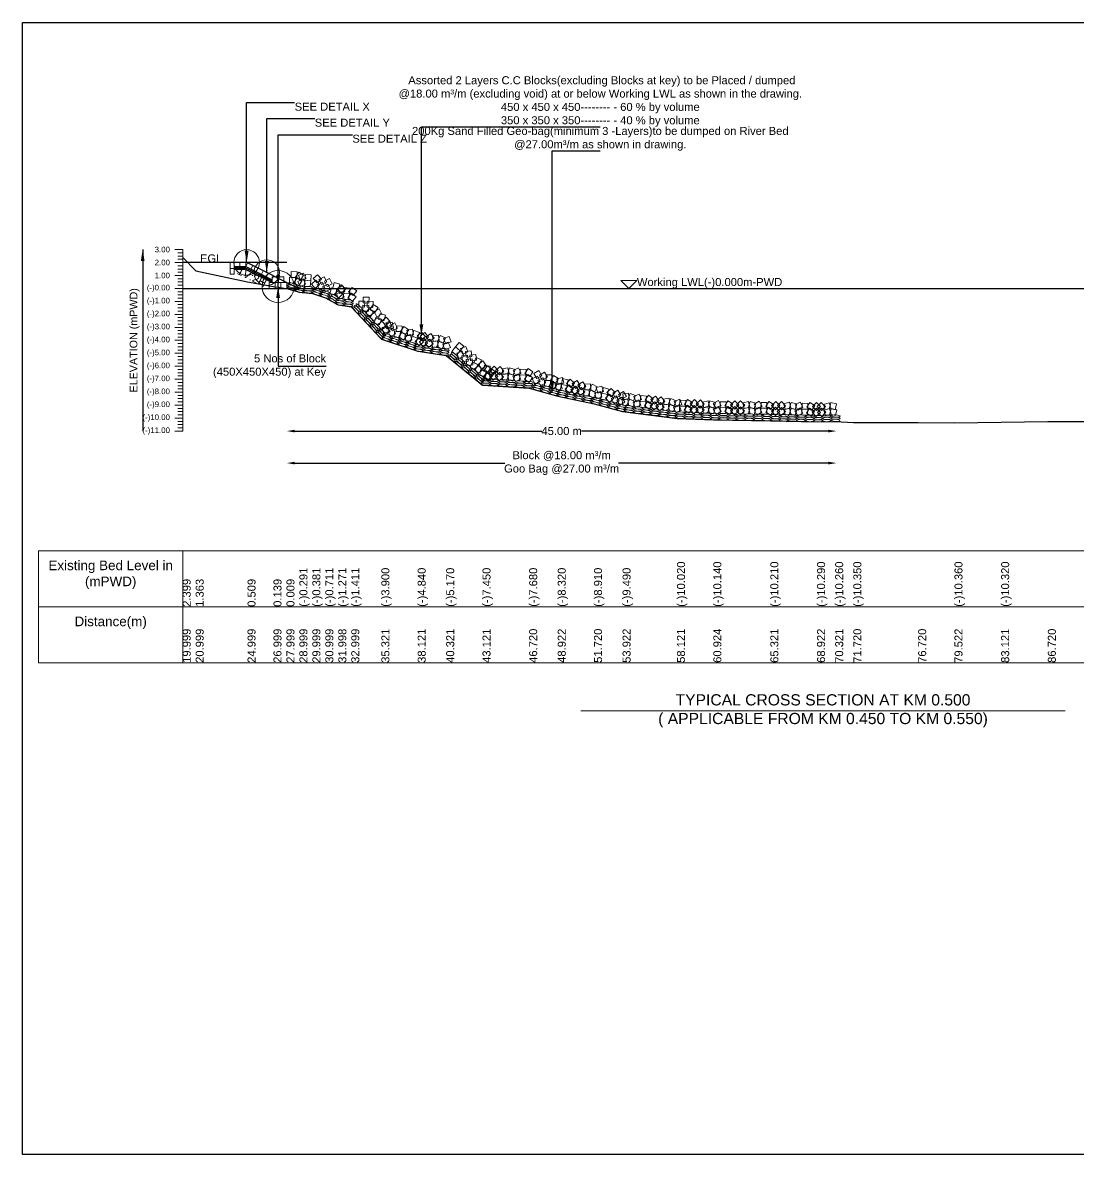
# Model space of a CAD drawing. Header units: inches. Extents: x 89000 to 1304432, y -10828 to 220529.
# Drawn here: x 278979 to 285574, y 163409 to 170480 of the extents above; entities that cross this region are included whole.
import ezdxf

# ---------------------------------------------------------------- set-up
doc = ezdxf.new("R2010")
doc.units = ezdxf.units.IN
doc.header["$LTSCALE"] = 7
doc.header["$MEASUREMENT"] = 0
for name, color, linetype, lineweight in [('Cross section Data Border', 7, 'Continuous', 9), ('Cross Section Labels', 7, 'Continuous', 9), ('Existing_Bed_Level for Xsection', 7, 'Continuous', 25), ('Long Section Labels', 7, 'Continuous', 9)]:
    doc.layers.add(name, color=color, linetype=linetype, lineweight=lineweight)
doc.styles.get("Standard").update_dxf_attribs({"font": 'arial.ttf'})
doc.dimstyles.new('Appron Lebeling Style', dxfattribs={"dimtxt": 50, "dimasz": 50, "dimexe": 0.18, "dimexo": 0.0625, "dimgap": 0.09, "dimtad": 0, "dimtih": 1, "dimtoh": 1, "dimdec": 4, "dimzin": 0, "dimdsep": 46, "dimtxsty": 'Standard', "dimcen": 0.09, "dimse1": 1, "dimse2": 1, "dimadec": 0, "dimazin": 0, "dimtfac": 1, "dimtdec": 4, "dimtofl": 0, "dimtmove": 0, "dimatfit": 3, "dimfxl": 1, "dimtolj": 1, "dimtzin": 0, "dimarcsym": 0})
doc.dimstyles.get("Standard").update_dxf_attribs({"dimtxt": 0.18, "dimasz": 0.18, "dimexe": 0.18, "dimexo": 0.0625, "dimgap": 0.09, "dimtad": 0, "dimtih": 1, "dimtoh": 1, "dimdec": 4, "dimzin": 0, "dimdsep": 46, "dimtxsty": 'Standard', "dimcen": 0.09, "dimadec": 0, "dimazin": 0, "dimtfac": 1, "dimtdec": 4, "dimtofl": 0, "dimtmove": 0, "dimatfit": 3, "dimfxl": 1, "dimtolj": 1, "dimtzin": 0, "dimarcsym": 0})

# ---------------------------------------------------------------- blocks, each defined once
blk = doc.blocks.new('*D11')
at = {"layer": 'Cross Section Labels', "color": 0, "lineweight": -2, "transparency": 16777216}
for p, q in [((280679.4, 167928.3), (282222.7, 167928.3)), ((284013, 167928.3), (282469.8, 167928.3))]:
    blk.add_line(p, q, dxfattribs=at)
at = {"layer": 'Cross Section Labels', "color": 0, "transparency": 16777216}
for points in [[(280679.4, 167936.7), (280679.4, 167920), (280629.4, 167928.3)], [(284013, 167936.7), (284013, 167920), (284063, 167928.3)]]:
    blk.add_solid(points, dxfattribs=at)
at = {"layer": 'Defpoints', "color": 0, "transparency": 16777216}
for p in [(280629.4, 168819.3), (284063, 167987.8), (284063, 167928.3)]:
    blk.add_point(p, dxfattribs=at)
at = {"layer": 'Cross Section Labels', "color": 0, "transparency": 16777216, "insert": (282346.2, 167928.3), "char_height": 50, "attachment_point": 5}
blk.add_mtext('\\A1;45.00 m', dxfattribs=at)
blk = doc.blocks.new('*D12')
at = {"layer": 'Cross Section Labels', "color": 0, "lineweight": -2, "transparency": 16777216}
for p, q in [((280679.4, 167728.3), (281990.6, 167728.3)), ((284013, 167728.3), (282701.9, 167728.3))]:
    blk.add_line(p, q, dxfattribs=at)
at = {"layer": 'Cross Section Labels', "color": 0, "transparency": 16777216}
for points in [[(280679.4, 167736.7), (280679.4, 167720), (280629.4, 167728.3)], [(284013, 167736.7), (284013, 167720), (284063, 167728.3)]]:
    blk.add_solid(points, dxfattribs=at)
at = {"layer": 'Defpoints', "color": 0, "transparency": 16777216}
for p in [(280629.4, 168819.3), (284063, 167987.8), (284063, 167728.3)]:
    blk.add_point(p, dxfattribs=at)
at = {"layer": 'Cross Section Labels', "color": 0, "transparency": 16777216, "insert": (282346.2, 167728.3), "char_height": 50, "attachment_point": 5}
blk.add_mtext('\\A1;Block @18.00 m³/m ^JGoo Bag @27.00 m³/m ', dxfattribs=at)

msp = doc.modelspace()

# ---------------------------------------------------------------- linework, layer by layer
msp.add_lwpolyline([(278979.0225, 170480.18743), (288979.0225, 170480.18743), (288979.0225, 163409.18743), (278979.0225, 163409.18743)], close=True)
at = {"layer": 'Cross section Data Border'}
msp.add_lwpolyline([(279079.0225, 167180.18743), (286541.5998, 167180.18743), (286541.5998, 166480.18743), (279079.0225, 166480.18743)], close=True, dxfattribs=at)
for points in [[(279979.0225, 167180.18743), (279979.0225, 166480.18743)], [(279079.0225, 166830.18743), (286541.5998, 166830.18743)]]:
    msp.add_lwpolyline(points, dxfattribs=at)
at = {"layer": 'Cross Section Labels'}
msp.add_lwpolyline([(282766.44566, 168819.34743), (282816.44566, 168869.34743), (282716.44566, 168869.34743)], close=True, dxfattribs=at)
msp.add_lwpolyline([(282467.0225, 166180.18743), (283979.0225, 166180.18743), (285491.0225, 166180.18743)], dxfattribs=at)
for centre, radius in [((280378.34566, 168981.34743), 80), ((280503.89566, 168918.57243), 80), ((280574.77066, 168831.49743), 100)]:
    msp.add_circle(centre, radius, dxfattribs=at)
at = {"layer": 'Existing_Bed_Level for Xsection'}
for points in [[(279979.0225, 169013.66643), (280060.00954, 168929.75043), (280384.00632, 168860.57643), (280545.98039, 168830.60643), (280627.01605, 168820.07643), (280708.00309, 168795.77643), (280788.99013, 168788.48643), (280869.97717, 168761.75643), (280950.96421, 168716.39643), (281031.99987, 168705.05643), (281220.0834, 168503.44743), (281446.89794, 168427.30743), (281625.07881, 168400.57743), (281851.89196, 168215.89743), (282143.44673, 168197.26743), (282321.76572, 168145.42743), (282548.4467, 168097.63743), (282726.75465, 168050.65743), (283066.8802, 168007.72743), (283293.90218, 167998.00743), (283650.06639, 167992.33743), (283941.73109, 167985.85743), (283941.73109, 167985.04743), (284055.06497, 167988.28743), (284168.44661, 167980.99743), (284573.44659, 167980.99743), (284800.33635, 167980.18743), (285091.87002, 167983.42743), (285383.44657, 167988.28743), (285675.06085, 167988.28743)], [(280629.44566, 168981.34743), (279979.0225, 168981.34743)], [(280702.34566, 168819.34743), (280383.4765, 168978.78201), (280378.34566, 168981.34743), (280372.60921, 168981.34743), (280299.70921, 168981.34743)], [(280299.70921, 168957.04743), (280372.60921, 168957.04743), (280538.32066, 168874.1917)], [(280299.70921, 168948.94743), (280370.69706, 168948.94743), (280538.32066, 168865.13563)], [(280299.70921, 168940.84743), (280368.78491, 168940.84743), (280538.32066, 168856.07955)], [(279979.0225, 168819.34743), (285675.06085, 168819.34743)]]:
    msp.add_lwpolyline(points, dxfattribs=at)
at = {"layer": 'Long Section Labels'}
for points in [[(279979.0225, 169062.34743), (279929.0225, 169062.34743)], [(279979.0225, 169042.09743), (279949.0225, 169042.09743)], [(279979.0225, 169021.84743), (279949.0225, 169021.84743)], [(279979.0225, 169001.59743), (279949.0225, 169001.59743)], [(279979.0225, 167928.34743), (279979.0225, 168009.34743), (279979.0225, 168090.34743), (279979.0225, 168171.34743), (279979.0225, 168252.34743), (279979.0225, 168333.34743), (279979.0225, 168414.34743), (279979.0225, 168495.34743), (279979.0225, 168576.34743), (279979.0225, 168657.34743), (279979.0225, 168738.34743), (279979.0225, 168819.34743), (279979.0225, 168900.34743), (279979.0225, 168981.34743), (279979.0225, 169062.34743)], [(279979.0225, 168981.34743), (279929.0225, 168981.34743)], [(279979.0225, 168961.09743), (279949.0225, 168961.09743)], [(279979.0225, 168940.84743), (279949.0225, 168940.84743)], [(279979.0225, 168900.34743), (279929.0225, 168900.34743)], [(279979.0225, 168920.59743), (279949.0225, 168920.59743)], [(279979.0225, 168880.09743), (279949.0225, 168880.09743)], [(279979.0225, 168859.84743), (279949.0225, 168859.84743)], [(279979.0225, 168819.34743), (279929.0225, 168819.34743)], [(279979.0225, 168839.59743), (279949.0225, 168839.59743)], [(279979.0225, 168799.09743), (279949.0225, 168799.09743)], [(279979.0225, 168738.34743), (279929.0225, 168738.34743)], [(279979.0225, 168778.84743), (279949.0225, 168778.84743)], [(279979.0225, 168758.59743), (279949.0225, 168758.59743)], [(279979.0225, 168718.09743), (279949.0225, 168718.09743)], [(279979.0225, 168657.34743), (279929.0225, 168657.34743)], [(279979.0225, 168697.84743), (279949.0225, 168697.84743)], [(279979.0225, 168677.59743), (279949.0225, 168677.59743)], [(279979.0225, 168576.34743), (279929.0225, 168576.34743)], [(279979.0225, 168637.09743), (279949.0225, 168637.09743)], [(279979.0225, 168616.84743), (279949.0225, 168616.84743)], [(279979.0225, 168596.59743), (279949.0225, 168596.59743)], [(279979.0225, 168556.09743), (279949.0225, 168556.09743)], [(279979.0225, 168535.84743), (279949.0225, 168535.84743)], [(279979.0225, 168515.59743), (279949.0225, 168515.59743)], [(279979.0225, 168495.34743), (279929.0225, 168495.34743)], [(279979.0225, 168475.09743), (279949.0225, 168475.09743)], [(279979.0225, 168454.84743), (279949.0225, 168454.84743)], [(279979.0225, 168434.59743), (279949.0225, 168434.59743)], [(279979.0225, 168414.34743), (279929.0225, 168414.34743)], [(279979.0225, 168394.09743), (279949.0225, 168394.09743)], [(279979.0225, 168373.84743), (279949.0225, 168373.84743)], [(279979.0225, 168333.34743), (279929.0225, 168333.34743)], [(279979.0225, 168353.59743), (279949.0225, 168353.59743)], [(279979.0225, 168313.09743), (279949.0225, 168313.09743)], [(279979.0225, 168292.84743), (279949.0225, 168292.84743)], [(279979.0225, 168252.34743), (279929.0225, 168252.34743)], [(279979.0225, 168272.59743), (279949.0225, 168272.59743)], [(279979.0225, 168232.09743), (279949.0225, 168232.09743)], [(279979.0225, 168171.34743), (279929.0225, 168171.34743)], [(279979.0225, 168211.84743), (279949.0225, 168211.84743)], [(279979.0225, 168191.59743), (279949.0225, 168191.59743)], [(279979.0225, 168151.09743), (279949.0225, 168151.09743)], [(279979.0225, 168090.34743), (279929.0225, 168090.34743)], [(279979.0225, 168130.84743), (279949.0225, 168130.84743)], [(279979.0225, 168110.59743), (279949.0225, 168110.59743)], [(279979.0225, 168009.34743), (279929.0225, 168009.34743)], [(279979.0225, 168070.09743), (279949.0225, 168070.09743)], [(279979.0225, 168049.84743), (279949.0225, 168049.84743)], [(279979.0225, 168029.59743), (279949.0225, 168029.59743)], [(279979.0225, 167989.09743), (279949.0225, 167989.09743)], [(279979.0225, 167968.84743), (279949.0225, 167968.84743)], [(279979.0225, 167948.59743), (279949.0225, 167948.59743)], [(279979.0225, 167928.34743), (279929.0225, 167928.34743)]]:
    msp.add_lwpolyline(points, dxfattribs=at)
for points in [[(280299.70921, 168981.34743), (280275.40921, 168981.34743), (280275.40921, 168944.89743), (280299.70921, 168944.89743)], [(280299.70921, 168944.89743), (280275.40921, 168944.89743), (280275.40921, 168908.44743), (280299.70921, 168908.44743)], [(280336.15921, 168981.34743), (280299.70921, 168981.34743), (280299.70921, 168957.04743), (280336.15921, 168957.04743)], [(280372.60921, 168981.34743), (280336.15921, 168981.34743), (280336.15921, 168957.04743), (280372.60921, 168957.04743)], [(280416.07837, 168962.48107), (280383.4765, 168978.78201), (280372.60921, 168957.04743), (280405.21108, 168940.74649)], [(280448.68024, 168946.18014), (280416.07837, 168962.48107), (280405.21108, 168940.74649), (280437.81295, 168924.44556)], [(280481.28212, 168929.8792), (280448.68024, 168946.18014), (280437.81295, 168924.44556), (280470.41482, 168908.14462)], [(280513.88399, 168913.57827), (280481.28212, 168929.8792), (280470.41482, 168908.14462), (280503.0167, 168891.84368)], [(280546.48586, 168897.27733), (280513.88399, 168913.57827), (280503.0167, 168891.84368), (280535.61857, 168875.54275)], [(280556.54566, 168855.79743), (280520.09566, 168855.79743), (280520.09566, 168819.34743), (280556.54566, 168819.34743)], [(280574.77066, 168892.24743), (280538.32066, 168892.24743), (280538.32066, 168855.79743), (280574.77066, 168855.79743)], [(280592.99566, 168855.79743), (280556.54566, 168855.79743), (280556.54566, 168819.34743), (280592.99566, 168819.34743)], [(280611.22066, 168892.24743), (280574.77066, 168892.24743), (280574.77066, 168855.79743), (280611.22066, 168855.79743)], [(280629.44566, 168855.79743), (280592.99566, 168855.79743), (280592.99566, 168819.34743), (280629.44566, 168819.34743)], [(280682.76623, 168888.81267), (280646.33209, 168889.88782), (280645.25694, 168853.45368), (280681.69108, 168852.37853)], [(280693.2416, 168923.72498), (280656.80746, 168924.80013), (280655.73231, 168888.36599), (280692.16645, 168887.29084)], [(280724.00802, 168866.58131), (280693.00039, 168885.74193), (280673.83977, 168854.7343), (280704.8474, 168835.57368)], [(280734.48338, 168901.49362), (280703.47575, 168920.65424), (280684.31513, 168889.64661), (280715.32277, 168870.48599)], [(280731.30179, 168878.44737), (280698.21921, 168863.14557), (280713.521, 168830.06299), (280746.60359, 168845.36478)], [(280734.56961, 168914.75059), (280701.48702, 168899.4488), (280716.78881, 168866.36621), (280749.8714, 168881.668)], [(280778.50014, 168867.50507), (280742.19691, 168870.77288), (280738.9291, 168834.46966), (280775.23232, 168831.20185)], [(280781.76795, 168903.80829), (280745.46473, 168907.0761), (280742.19691, 168870.77288), (280778.50014, 168867.50507)], [(280834.04097, 168843.35165), (280809.76071, 168870.53752), (280782.57484, 168846.25726), (280806.85509, 168819.07139)], [(280845.46522, 168877.96507), (280821.18497, 168905.15094), (280793.99909, 168880.87068), (280818.27935, 168853.68481)], [(280851.00924, 168857.85236), (280818.44916, 168841.46811), (280834.83341, 168808.90803), (280867.39349, 168825.29228)], [(280862.43349, 168892.46578), (280829.87341, 168876.08153), (280846.25766, 168843.52145), (280878.81774, 168859.9057)], [(280913.4376, 168848.50094), (280897.02742, 168881.04796), (280864.4804, 168864.63779), (280880.89058, 168832.09076)], [(280960.63129, 168846.58345), (280925.30145, 168855.55033), (280916.33456, 168820.22049), (280951.6644, 168811.25361)], [(280902.01334, 168813.88752), (280885.60317, 168846.43454), (280853.05614, 168830.02436), (280869.46632, 168797.47734)], [(280942.81952, 168814.78182), (280907.48969, 168823.7487), (280898.5228, 168788.41887), (280933.85264, 168779.45198)], [(280978.24471, 168784.11955), (280952.14182, 168809.5605), (280926.70087, 168783.45761), (280952.80376, 168758.01666)], [(280974.07346, 168798.41202), (280940.2775, 168784.75787), (280953.93164, 168750.96191), (280987.7276, 168764.61606)], [(280996.05647, 168815.92118), (280969.95358, 168841.36213), (280944.51264, 168815.25924), (280970.61553, 168789.81829)], [(280979.12499, 168834.51028), (280945.32903, 168820.85614), (280958.98317, 168787.06018), (280992.77913, 168800.71432)], [(281020.67571, 168785.1588), (280984.57745, 168790.21033), (280979.52592, 168754.11207), (281015.62418, 168749.06054)], [(281025.72724, 168821.25706), (280989.62898, 168826.30859), (280984.57745, 168790.21033), (281020.67571, 168785.1588)], [(281061.77725, 168767.7554), (281033.02758, 168790.16207), (281010.6209, 168761.4124), (281039.37057, 168739.00573)], [(281066.82878, 168803.85366), (281038.07911, 168826.26033), (281015.67244, 168797.51067), (281044.4221, 168775.10399)], [(281116.45933, 168739.5817), (281080.03177, 168740.86055), (281078.75292, 168704.43299), (281115.18047, 168703.15414)], [(281140.05999, 168676.51558), (281141.30983, 168712.94414), (281104.88126, 168714.19399), (281103.63142, 168677.76542)], [(281143.11189, 168764.4462), (281106.68433, 168765.72505), (281105.40548, 168729.29749), (281141.83304, 168728.01864)], [(281166.71255, 168701.38008), (281167.96239, 168737.80865), (281131.53382, 168739.05849), (281130.28398, 168702.62992)], [(281199.09875, 168699.375), (281168.17942, 168718.67778), (281148.87663, 168687.75845), (281179.79596, 168668.45567)], [(281172.44619, 168674.51049), (281141.52686, 168693.81328), (281122.22407, 168662.89395), (281153.1434, 168643.59116)], [(281196.84756, 168634.51435), (281179.73494, 168666.69759), (281147.5517, 168649.58497), (281164.66432, 168617.40173)], [(281223.50012, 168659.37886), (281206.3875, 168691.56209), (281174.20426, 168674.44947), (281191.31688, 168642.26624)], [(281246.4785, 168652.35299), (281211.62531, 168663.02341), (281200.95489, 168628.17022), (281235.80808, 168617.4998)], [(281219.82594, 168627.48849), (281184.97275, 168638.1589), (281174.30233, 168603.30571), (281209.15552, 168592.6353)], [(281247.68717, 168587.85051), (281222.82267, 168614.50307), (281196.17011, 168589.63857), (281221.03461, 168562.98601)], [(281274.33973, 168612.71502), (281249.47523, 168639.36758), (281222.82267, 168614.50307), (281247.68717, 168587.85051)], [(281268.66184, 168548.45155), (281260.43357, 168583.96068), (281224.92444, 168575.73241), (281233.15272, 168540.22328)], [(281258.41773, 168580.56635), (281225.77488, 168564.34762), (281241.9936, 168531.70478), (281274.63645, 168547.9235)], [(281270.01758, 168615.12132), (281237.37473, 168598.90259), (281253.59346, 168566.25974), (281286.2363, 168582.47847)], [(281295.3144, 168573.31606), (281287.08613, 168608.82518), (281251.577, 168600.59691), (281259.80528, 168565.08778)], [(281320.79781, 168570.89807), (281304.55309, 168603.52799), (281271.92317, 168587.28328), (281288.16788, 168554.65336)], [(281350.23249, 168584.55404), (281313.85224, 168586.80786), (281311.59842, 168550.4276), (281347.97868, 168548.17379)], [(281390.73313, 168560.9995), (281360.3619, 168581.15367), (281340.20772, 168550.78244), (281370.57896, 168530.62827)], [(281309.19795, 168536.3431), (281292.95324, 168568.97302), (281260.32332, 168552.72831), (281276.56803, 168520.09839)], [(281338.63264, 168549.99907), (281302.25239, 168552.25289), (281299.99857, 168515.87264), (281336.37882, 168513.61882)], [(281379.13328, 168526.44453), (281348.76205, 168546.59871), (281328.60787, 168516.22747), (281358.9791, 168496.0733)], [(281402.68525, 168531.20618), (281366.95552, 168523.99585), (281374.16584, 168488.26612), (281409.89557, 168495.47645)], [(281414.2851, 168565.76115), (281378.55537, 168558.55082), (281385.76569, 168522.82109), (281421.49543, 168530.03141)], [(281446.05792, 168509.61385), (281411.50296, 168521.21371), (281399.9031, 168486.65874), (281434.45807, 168475.05888)], [(281457.65778, 168544.16882), (281423.10281, 168555.76868), (281411.50296, 168521.21371), (281446.05792, 168509.61385)], [(281483.26084, 168484.953), (281459.11893, 168512.2618), (281431.81013, 168488.11989), (281455.95204, 168460.81109)], [(281494.86069, 168519.50797), (281470.71878, 168546.81677), (281443.40998, 168522.67486), (281467.55189, 168495.36606)], [(281486.94328, 168507.56361), (281457.6221, 168485.91019), (281479.27552, 168456.58901), (281508.5967, 168478.24243)], [(281492.35086, 168543.61026), (281463.02967, 168521.95684), (281484.68309, 168492.63565), (281514.00428, 168514.28907)], [(281544.64639, 168472.85515), (281522.96963, 168502.15908), (281493.6657, 168480.48232), (281515.34246, 168451.17839)], [(281550.05397, 168508.90179), (281528.37721, 168538.20573), (281499.07327, 168516.52896), (281520.75003, 168487.22503)], [(281576.66209, 168527.47313), (281540.44494, 168523.35962), (281544.55845, 168487.14248), (281580.77559, 168491.25598)], [(281620.64464, 168511.32837), (281587.22876, 168525.88795), (281572.66918, 168492.47207), (281606.08506, 168477.91249)], [(281643.00814, 168520.11714), (281609.07906, 168506.79723), (281622.39897, 168472.86815), (281656.32805, 168486.18806)], [(281571.25451, 168491.42648), (281535.03736, 168487.31298), (281539.15087, 168451.09583), (281575.36801, 168455.20934)], [(281615.23706, 168475.28173), (281581.82118, 168489.84131), (281567.2616, 168456.42543), (281600.67748, 168441.86585)], [(281637.60056, 168484.0705), (281603.67148, 168470.75059), (281616.99139, 168436.82151), (281650.92047, 168450.14142)], [(281711.38756, 168430.57829), (281683.12226, 168453.59298), (281660.10758, 168425.32769), (281688.37287, 168402.313)], [(281734.40224, 168458.84358), (281706.13695, 168481.85827), (281683.12226, 168453.59298), (281711.38756, 168430.57829)], [(281760.55139, 168422.67126), (281747.55988, 168456.72743), (281713.5037, 168443.73592), (281726.49521, 168409.67975)], [(281737.5367, 168394.40597), (281724.54519, 168428.46214), (281690.48901, 168415.47063), (281703.48052, 168381.41446)], [(281758.55995, 168401.90371), (281722.29805, 168398.20541), (281725.99635, 168361.94352), (281762.25825, 168365.64182)], [(281781.57463, 168430.169), (281745.31274, 168426.4707), (281749.01104, 168390.20881), (281785.27293, 168393.90711)], [(281790.5365, 168342.64304), (281786.80932, 168378.90198), (281750.55038, 168375.17481), (281754.27756, 168338.91587)], [(281813.55118, 168370.90833), (281809.82401, 168407.16727), (281773.56507, 168403.4401), (281777.29224, 168367.18116)], [(281845.90843, 168373.33633), (281812.64662, 168388.24454), (281797.73841, 168354.98273), (281831.00021, 168340.07452)], [(281875.53369, 168337.03947), (281854.19408, 168366.58982), (281824.64372, 168345.25022), (281845.98333, 168315.69986)], [(281822.89374, 168345.07103), (281789.63193, 168359.97925), (281774.72372, 168326.71744), (281807.98553, 168311.80923)], [(281852.519, 168308.77418), (281831.1794, 168338.32453), (281801.62904, 168316.98493), (281822.96864, 168287.43457)], [(281876.24058, 168304.94592), (281840.25825, 168310.76613), (281834.43805, 168274.7838), (281870.42037, 168268.9636)], [(281899.25526, 168333.21121), (281863.27294, 168339.03142), (281857.45273, 168303.04909), (281893.43506, 168297.22889)], [(281909.24459, 168269.47548), (281880.9793, 168292.49017), (281857.96461, 168264.22487), (281886.2299, 168241.21019)], [(281909.76707, 168278.55505), (281879.41478, 168298.73775), (281859.23208, 168268.38547), (281889.58437, 168248.20277)], [(281912.09144, 168314.93086), (281881.73916, 168335.11356), (281861.55646, 168304.76128), (281891.90874, 168284.57858)], [(281932.25928, 168297.74077), (281903.99399, 168320.75546), (281880.9793, 168292.49017), (281909.24459, 168269.47548)], [(281922.52921, 168296.86681), (281895.15446, 168272.79971), (281919.22157, 168245.42496), (281946.59632, 168269.49207)], [(281924.85358, 168333.24263), (281897.47883, 168309.17552), (281921.54594, 168281.80077), (281948.92069, 168305.86788)], [(281982.97344, 168267.18818), (281958.88454, 168294.54375), (281931.52897, 168270.45485), (281955.61787, 168243.09928)], [(281985.29781, 168303.56399), (281961.20891, 168330.91957), (281933.85334, 168306.83067), (281957.94224, 168279.47509)], [(282010.23126, 168324.32958), (281974.49477, 168317.15283), (281981.67152, 168281.41634), (282017.40801, 168288.59309)], [(282055.42683, 168311.98137), (282020.89442, 168323.64822), (282009.22757, 168289.11581), (282043.75998, 168277.44896)], [(282076.96245, 168322.63903), (282044.2882, 168306.48365), (282060.44358, 168273.80941), (282093.11783, 168289.96479)], [(282124.42892, 168312.92557), (282088.05311, 168315.24994), (282085.72874, 168278.87412), (282122.10455, 168276.54975)], [(282166.72213, 168298.66027), (282136.36985, 168318.84297), (282116.18715, 168288.49068), (282146.53943, 168268.30798)], [(282204.6412, 168306.27721), (282172.68979, 168288.73555), (282190.23145, 168256.78414), (282222.18286, 168274.3258)], [(282257.18953, 168264.17021), (282239.62243, 168296.10765), (282207.685, 168278.54055), (282225.2521, 168246.60312)], [(282007.90688, 168287.95377), (281972.17039, 168280.77701), (281979.34715, 168245.04052), (282015.08364, 168252.21728)], [(282053.10246, 168275.60555), (282018.57005, 168287.2724), (282006.9032, 168252.74), (282041.43561, 168241.07315)], [(282074.63807, 168286.26322), (282041.96383, 168270.10783), (282058.11921, 168237.43359), (282090.79346, 168253.58897)], [(282122.10455, 168276.54975), (282085.72874, 168278.87412), (282083.40436, 168242.49831), (282119.78018, 168240.17394)], [(282164.39776, 168262.28445), (282134.04548, 168282.46715), (282113.86278, 168252.11487), (282144.21506, 168231.93217)], [(282194.46591, 168271.27627), (282162.51449, 168253.73461), (282180.05615, 168221.7832), (282212.00757, 168239.32486)], [(282247.01423, 168229.16927), (282229.44714, 168261.10671), (282197.5097, 168243.53961), (282215.0768, 168211.60218)], [(282275.8651, 168244.01898), (282239.42308, 168244.78134), (282238.66072, 168208.33931), (282275.10274, 168207.57695)], [(282286.0404, 168279.01992), (282249.59838, 168279.78228), (282248.83601, 168243.34025), (282285.27804, 168242.57789)], [(282317.2962, 168222.14245), (282286.12524, 168241.0362), (282267.2315, 168209.86524), (282298.40246, 168190.97149)], [(282327.4715, 168257.14339), (282296.30054, 168276.03714), (282277.40679, 168244.86618), (282308.57776, 168225.97243)], [(282340.63346, 168227.86443), (282305.22891, 168219.19722), (282313.89612, 168183.79267), (282349.30067, 168192.45988)], [(282350.80876, 168262.86537), (282315.40421, 168254.19816), (282324.07142, 168218.79361), (282359.47597, 168227.46082)], [(282379.97395, 168212.625), (282344.30796, 168220.14428), (282336.78868, 168184.47829), (282372.45467, 168176.95901)], [(282387.49323, 168248.29099), (282351.82724, 168255.81027), (282344.30796, 168220.14428), (282379.97395, 168212.625)], [(282427.3022, 168228.10533), (282400.15961, 168252.43396), (282375.83098, 168225.29138), (282402.97357, 168200.96274)], [(282442.55956, 168244.39662), (282412.01504, 168224.50605), (282431.90561, 168193.96153), (282462.45013, 168213.8521)], [(282498.12035, 168206.3529), (282478.20546, 168236.88157), (282447.67679, 168216.96669), (282467.59168, 168186.43801)], [(282525.77515, 168223.32637), (282489.37871, 168221.3511), (282491.35398, 168184.95466), (282527.75042, 168186.92993)], [(282568.7315, 168204.62155), (282536.23024, 168221.12218), (282519.72961, 168188.62092), (282552.23087, 168172.12029)], [(282419.78292, 168192.43934), (282392.64033, 168216.76797), (282368.3117, 168189.62539), (282395.45429, 168165.29675)], [(282435.04028, 168208.73063), (282404.49576, 168188.84006), (282424.38633, 168158.29554), (282454.93085, 168178.18611)], [(282490.60107, 168170.68691), (282470.68618, 168201.21558), (282440.15751, 168181.30069), (282460.0724, 168150.77202)], [(282518.25587, 168187.66038), (282481.85943, 168185.68511), (282483.8347, 168149.28867), (282520.23114, 168151.26394)], [(282561.21222, 168168.95556), (282528.71096, 168185.45619), (282512.21033, 168152.95493), (282544.71159, 168136.4543)], [(282587.93444, 168174.54143), (282552.76043, 168164.98153), (282562.32033, 168129.80752), (282597.49434, 168139.36742)], [(282597.22123, 168209.78853), (282562.04722, 168200.22863), (282571.60712, 168165.05462), (282606.78113, 168174.61452)], [(282632.64143, 168155.86784), (282597.39433, 168165.15463), (282588.10754, 168129.90753), (282623.35464, 168120.62074)], [(282641.92822, 168191.11494), (282606.68112, 168200.40173), (282597.39433, 168165.15463), (282632.64143, 168155.86784)], [(282671.39533, 168133.724), (282645.49848, 168159.37464), (282619.84783, 168133.47779), (282645.74469, 168107.82715)], [(282680.68212, 168168.9711), (282654.78527, 168194.62174), (282629.13463, 168168.72489), (282655.03148, 168143.07425)], [(282687.44536, 168149.23495), (282655.94784, 168130.89078), (282674.29201, 168099.39326), (282705.78953, 168117.73743)], [(282696.73215, 168184.48205), (282665.23463, 168166.13788), (282683.5788, 168134.64036), (282715.07632, 168152.98453)], [(282750.32865, 168143.71758), (282731.9594, 168175.20049), (282700.4765, 168156.83124), (282718.84574, 168125.34834)], [(282764.03605, 168165.19906), (282727.92482, 168160.24103), (282732.88286, 168124.12981), (282768.99408, 168129.08784)], [(282808.38358, 168150.08568), (282774.63685, 168163.86105), (282760.86148, 168130.11432), (282794.60821, 168116.33895)], [(282830.53577, 168159.39423), (282796.92695, 168145.28572), (282811.03546, 168111.67691), (282844.64427, 168125.78541)], [(282877.31245, 168146.77045), (282841.14937, 168151.33489), (282836.58494, 168115.17181), (282872.74802, 168110.60737)], [(282918.64487, 168129.92272), (282889.59575, 168151.93979), (282867.57868, 168122.89067), (282896.6278, 168100.8736)], [(282741.04186, 168108.47048), (282722.67261, 168139.95339), (282691.18971, 168121.58414), (282709.55895, 168090.10124)], [(282759.47161, 168129.03598), (282723.36039, 168124.07795), (282728.31842, 168087.96673), (282764.42964, 168092.92476)], [(282803.81915, 168113.9226), (282770.07242, 168127.69797), (282756.29705, 168093.95124), (282790.04378, 168080.17587)], [(282825.97134, 168123.23114), (282792.36252, 168109.12264), (282806.47102, 168075.51382), (282840.07984, 168089.62233)], [(282872.74802, 168110.60737), (282836.58494, 168115.17181), (282832.0205, 168079.00873), (282868.18358, 168074.44429)], [(282914.08043, 168093.75964), (282885.03132, 168115.77671), (282863.01425, 168086.72759), (282892.06337, 168064.71052)], [(282927.94815, 168111.24905), (282899.14055, 168088.9169), (282921.4727, 168060.10931), (282950.28029, 168082.44145)], [(282932.51258, 168147.41213), (282903.70498, 168125.07998), (282926.03713, 168096.27239), (282954.84473, 168118.60453)], [(282986.44595, 168077.89738), (282964.09086, 168106.68719), (282935.30106, 168084.3321), (282957.65614, 168055.5423)], [(282991.01038, 168114.06046), (282968.6553, 168142.85027), (282939.86549, 168120.49519), (282962.22058, 168091.70538)], [(283012.61318, 168097.08494), (282976.50196, 168092.1269), (282981.45999, 168056.01568), (283017.57121, 168060.97371)], [(283017.17761, 168133.24802), (282981.06639, 168128.28998), (282986.02442, 168092.17876), (283022.13565, 168097.13679)], [(283056.96071, 168081.97155), (283023.21399, 168095.74692), (283009.43861, 168062.00019), (283043.18534, 168048.22482)], [(283061.52515, 168118.13463), (283027.77842, 168131.91), (283014.00305, 168098.16327), (283047.74978, 168084.3879)], [(283079.1129, 168091.2801), (283045.50409, 168077.17159), (283059.61259, 168043.56278), (283093.22141, 168057.67128)], [(283083.67734, 168127.44318), (283050.06852, 168113.33468), (283064.17702, 168079.72586), (283097.78584, 168093.83436)], [(283119.82386, 168083.29187), (283083.40722, 168084.85106), (283081.84803, 168048.43442), (283118.26467, 168046.87523)], [(283121.38304, 168119.70851), (283084.96641, 168121.2677), (283083.40722, 168084.85106), (283119.82386, 168083.29187)], [(283162.4076, 168069.91879), (283131.63775, 168089.45898), (283112.09756, 168058.68913), (283142.86741, 168039.14894)], [(283163.96679, 168106.33542), (283133.19694, 168125.87562), (283113.65675, 168095.10577), (283144.42659, 168075.56558)], [(283174.78198, 168088.49478), (283147.91921, 168063.85754), (283172.55645, 168036.99476), (283199.41923, 168061.63201)], [(283176.34117, 168124.91142), (283149.47839, 168100.27417), (283174.11564, 168073.4114), (283200.97841, 168098.04864)], [(283235.83674, 168060.09333), (283211.17811, 168086.93647), (283184.33497, 168062.27784), (283208.9936, 168035.4347)], [(283237.39593, 168096.50996), (283212.7373, 168123.35311), (283185.89415, 168098.69448), (283210.55278, 168071.85133)], [(283260.32816, 168081.37846), (283224.75043, 168073.45206), (283232.67683, 168037.87434), (283268.25455, 168045.80073)], [(283261.88734, 168117.7951), (283226.30962, 168109.8687), (283234.23601, 168074.29097), (283269.81374, 168082.21737)], [(283305.77332, 168069.98305), (283271.00329, 168080.9214), (283260.06494, 168046.15137), (283294.83497, 168035.21302)], [(283307.33251, 168106.39969), (283272.56248, 168117.33804), (283261.62412, 168082.56801), (283296.39415, 168071.62966)], [(283324.8359, 168081.95249), (283292.97257, 168064.25134), (283310.67372, 168032.38801), (283342.53705, 168050.08916)], [(283325.4161, 168118.39787), (283293.55277, 168100.69672), (283311.25392, 168068.83339), (283343.11725, 168086.53454)], [(283373.29318, 168110.96802), (283336.8478, 168111.54822), (283336.2676, 168075.10284), (283372.71298, 168074.52264)], [(283415.64066, 168062.29851), (283384.35692, 168081.00493), (283365.6505, 168049.7212), (283396.93423, 168031.01477)], [(283416.22085, 168098.74389), (283384.93712, 168117.45032), (283366.23069, 168086.16658), (283397.51443, 168067.46015)], [(283427.51148, 168081.20027), (283401.32035, 168055.85018), (283426.67044, 168029.65904), (283452.86157, 168055.00913)], [(283428.09168, 168117.64565), (283401.90054, 168092.29556), (283427.25063, 168066.10443), (283453.44177, 168091.45452)], [(283489.30728, 168054.44946), (283463.93634, 168080.6204), (283437.7654, 168055.24946), (283463.13634, 168029.07852)], [(283489.88748, 168090.89484), (283464.51654, 168117.06578), (283438.3456, 168091.69484), (283463.71654, 168065.5239)], [(283513.79817, 168112.83032), (283478.44625, 168103.95089), (283487.32567, 168068.59897), (283522.67759, 168077.4784)], [(283559.53309, 168102.66002), (283524.48173, 168112.66024), (283514.48151, 168077.60887), (283549.53288, 168067.60866)], [(283579.95358, 168077.89111), (283548.09025, 168060.18996), (283565.7914, 168028.32663), (283597.65473, 168046.02778)], [(283580.53377, 168114.33649), (283548.67044, 168096.63534), (283566.37159, 168064.77201), (283598.23492, 168082.47316)], [(283628.41086, 168106.90665), (283591.96547, 168107.48684), (283591.38528, 168071.04146), (283627.83066, 168070.46126)], [(283671.33853, 168094.68251), (283640.05479, 168113.38894), (283621.34837, 168082.1052), (283652.6321, 168063.39878)], [(283683.97198, 168113.37322), (283657.62178, 168088.18852), (283682.80649, 168061.83832), (283709.15669, 168087.02302)], [(283745.59815, 168086.23392), (283720.39247, 168112.56406), (283694.06233, 168087.35838), (283719.26801, 168061.02824)], [(283769.64646, 168108.01844), (283734.23934, 168099.36174), (283742.89604, 168063.95462), (283778.30316, 168072.61132)], [(283815.31645, 168097.56043), (283780.32874, 168107.78111), (283770.10806, 168072.79339), (283805.09577, 168062.57271)], [(283836.39023, 168109.10446), (283804.41609, 168091.60425), (283821.9163, 168059.63012), (283853.89044, 168077.13033)], [(283884.21959, 168101.37336), (283847.77858, 168102.18298), (283846.96896, 168065.74197), (283883.40996, 168064.93235)], [(283927.06945, 168088.87922), (283895.9041, 168107.78222), (283877.0011, 168076.61687), (283908.16646, 168057.71387)], [(283939.05903, 168107.70588), (283912.70883, 168082.52117), (283937.89354, 168056.17097), (283964.24374, 168081.35568)], [(283994.99091, 168082.60451), (283968.48091, 168107.62094), (283943.46447, 168081.11093), (283969.97448, 168056.0945)], [(284017.90216, 168105.58191), (283982.98023, 168095.13868), (283993.42345, 168060.21675), (284028.34539, 168070.65997)], [(284064.04423, 168097.45615), (284028.58271, 168105.88725), (284020.15162, 168070.42573), (284055.61313, 168061.99463)], [(283372.71298, 168074.52264), (283336.2676, 168075.10284), (283335.68741, 168038.65746), (283372.13279, 168038.07726)], [(283513.21797, 168076.38493), (283477.86605, 168067.50551), (283486.74547, 168032.15359), (283522.0974, 168041.03301)], [(283558.9529, 168066.21464), (283523.90153, 168076.21486), (283513.90131, 168041.16349), (283548.95268, 168031.16327)], [(283627.83066, 168070.46126), (283591.38528, 168071.04146), (283590.80508, 168034.59608), (283627.25046, 168034.01588)], [(283670.75833, 168058.23713), (283639.4746, 168076.94356), (283620.76817, 168045.65982), (283652.0519, 168026.95339)], [(283683.16236, 168076.93222), (283656.81216, 168051.74751), (283681.99687, 168025.39731), (283708.34707, 168050.58201)], [(283744.78853, 168049.79291), (283719.58285, 168076.12305), (283693.25271, 168050.91737), (283718.45839, 168024.58723)], [(283768.83684, 168071.57743), (283733.42972, 168062.92073), (283742.08642, 168027.51361), (283777.49354, 168036.17031)], [(283814.50683, 168061.11942), (283779.51912, 168071.3401), (283769.29844, 168036.35238), (283804.28615, 168026.1317)], [(283835.58061, 168072.66345), (283803.60647, 168055.16324), (283821.10668, 168023.18911), (283853.08081, 168040.68932)], [(283883.40996, 168064.93235), (283846.96896, 168065.74197), (283846.15934, 168029.30097), (283882.60034, 168028.49135)], [(283926.25983, 168052.43822), (283895.09448, 168071.34121), (283876.19148, 168040.17586), (283907.35684, 168021.27286)], [(283938.24941, 168071.26487), (283911.89921, 168046.08017), (283937.08392, 168019.72997), (283963.43412, 168044.91467)], [(283996.03253, 168046.16939), (283969.52252, 168071.18582), (283944.50608, 168044.67582), (283971.01609, 168019.65938)], [(284018.94377, 168069.14679), (283984.02184, 168058.70357), (283994.46506, 168023.78163), (284029.387, 168034.22486)], [(284065.08584, 168061.02103), (284029.62432, 168069.45213), (284021.19323, 168033.99062), (284056.65474, 168025.55952)]]:
    msp.add_lwpolyline(points, close=True, dxfattribs=at)
for centre, major_axis in [((280665.15866, 168844.57304), (25.81959, -7.74712)), ((280657.24393, 168818.19486), (25.81959, -7.74712)), ((280661.2013, 168831.38395), (25.81959, -7.74712)), ((280708.88312, 168802.70062), (25.81959, -7.74712)), ((280712.84048, 168815.88972), (25.81959, -7.74712)), ((280716.79784, 168829.07881), (25.81959, -7.74712)), ((280761.17442, 168797.90308), (26.84825, -2.41673)), ((280762.40892, 168811.61763), (26.84825, -2.41673)), ((280763.64343, 168825.33218), (26.84825, -2.41673)), ((280815.23564, 168787.07434), (25.59855, -8.44887)), ((280819.55147, 168800.15052), (25.59855, -8.44887)), ((280823.8673, 168813.2267), (25.59855, -8.44887)), ((280870.74856, 168783.25278), (25.59855, -8.44887)), ((280875.06439, 168796.32896), (25.59855, -8.44887)), ((280928.59841, 168768.3801), (23.51907, -13.17279)), ((280866.43273, 168770.17659), (25.59855, -8.44887)), ((280915.14063, 168744.35221), (23.51907, -13.17279)), ((280921.86952, 168756.36616), (23.51907, -13.17279)), ((280960.82912, 168721.96803), (26.69667, -3.73589)), ((280962.73747, 168735.60516), (26.69667, -3.73589)), ((280964.64583, 168749.24228), (26.69667, -3.73589)), ((281014.22246, 168714.49626), (26.69667, -3.73589)), ((281016.13081, 168728.13338), (26.69667, -3.73589)), ((281018.03917, 168741.7705), (26.69667, -3.73589)), ((281070.97802, 168693.55438), (18.38868, -19.71105)), ((281081.04676, 168702.94763), (18.38868, -19.71105)), ((281060.90927, 168684.16112), (18.38868, -19.71105)), ((281097.68664, 168644.73902), (18.38868, -19.71105)), ((281107.75538, 168654.13228), (18.38868, -19.71105)), ((281117.82413, 168663.52553), (18.38868, -19.71105)), ((281154.60149, 168624.10344), (18.38868, -19.71105)), ((281134.464, 168605.31692), (18.38868, -19.71105)), ((281144.53274, 168614.71018), (18.38868, -19.71105)), ((281171.24136, 168565.89482), (18.38868, -19.71105)), ((281181.31011, 168575.28808), (18.38868, -19.71105)), ((281191.37885, 168584.68134), (18.38868, -19.71105)), ((281208.01873, 168526.47273), (18.38868, -19.71105)), ((281218.08747, 168535.86598), (18.38868, -19.71105)), ((281228.15622, 168545.25924), (18.38868, -19.71105)), ((281249.62205, 168500.7941), (25.55532, -8.57874)), ((281254.00422, 168513.8482), (25.55532, -8.57874)), ((281258.38638, 168526.90229), (25.55532, -8.57874)), ((281305.11485, 168496.69072), (25.55532, -8.57874)), ((281309.49702, 168509.74482), (25.55532, -8.57874)), ((281360.60766, 168492.58735), (25.55532, -8.57874)), ((281300.73269, 168483.63662), (25.55532, -8.57874)), ((281351.84333, 168466.47915), (25.55532, -8.57874)), ((281356.22549, 168479.53325), (25.55532, -8.57874)), ((281402.95397, 168449.32168), (25.55532, -8.57874)), ((281407.33613, 168462.37578), (25.55532, -8.57874)), ((281411.7183, 168475.42988), (25.55532, -8.57874)), ((281453.10974, 168433.3376), (26.6585, -3.9992)), ((281455.1526, 168446.95522), (26.6585, -3.9992)), ((281457.19547, 168460.57284), (26.6585, -3.9992)), ((281506.42673, 168425.33919), (26.6585, -3.9992)), ((281508.4696, 168438.95681), (26.6585, -3.9992)), ((281510.51246, 168452.57443), (26.6585, -3.9992)), ((281561.78659, 168430.9584), (26.6585, -3.9992)), ((281563.82945, 168444.57603), (26.6585, -3.9992)), ((281615.10358, 168422.96), (26.6585, -3.9992)), ((281617.14644, 168436.57762), (26.6585, -3.9992)), ((281559.74373, 168417.34078), (26.6585, -3.9992)), ((281613.06072, 168409.34238), (26.6585, -3.9992)), ((281661.00884, 168380.20048), (20.90375, -17.02064)), ((281669.70328, 168390.87848), (20.90375, -17.02064)), ((281678.39772, 168401.55648), (20.90375, -17.02064)), ((281702.81635, 168346.1592), (20.90375, -17.02064)), ((281711.51078, 168356.8372), (20.90375, -17.02064)), ((281720.20522, 168367.5152), (20.90375, -17.02064)), ((281744.62385, 168312.11792), (20.90375, -17.02064)), ((281753.31829, 168322.79592), (20.90375, -17.02064)), ((281762.01273, 168333.47392), (20.90375, -17.02064)), ((281786.43136, 168278.07664), (20.90375, -17.02064)), ((281795.12579, 168288.75464), (20.90375, -17.02064)), ((281803.82023, 168299.43264), (20.90375, -17.02064)), ((281828.23886, 168244.03536), (20.90375, -17.02064)), ((281836.9333, 168254.71336), (20.90375, -17.02064)), ((281845.62774, 168265.39136), (20.90375, -17.02064)), ((281870.10007, 168221.63299), (26.90193, -1.719)), ((281870.97817, 168235.37497), (26.90193, -1.719)), ((281871.85626, 168249.11694), (26.90193, -1.719)), ((281923.90394, 168218.19499), (26.90193, -1.719)), ((281924.78204, 168231.93696), (26.90193, -1.719)), ((281925.66013, 168245.67894), (26.90193, -1.719)), ((281977.70781, 168214.75699), (26.90193, -1.719)), ((281978.58591, 168228.49896), (26.90193, -1.719)), ((281979.464, 168242.24093), (26.90193, -1.719)), ((282031.51168, 168211.31898), (26.90193, -1.719)), ((282032.38978, 168225.06096), (26.90193, -1.719)), ((282033.26787, 168238.80293), (26.90193, -1.719)), ((282086.19365, 168221.62296), (26.90193, -1.719)), ((282087.07174, 168235.36493), (26.90193, -1.719)), ((282139.99752, 168218.18495), (26.90193, -1.719)), ((282140.87561, 168231.92693), (26.90193, -1.719)), ((282200.24081, 168216.60675), (25.88514, -7.5252)), ((282085.31555, 168207.88098), (26.90193, -1.719)), ((282139.11942, 168204.44298), (26.90193, -1.719)), ((282192.5528, 168190.1616), (25.88514, -7.5252)), ((282196.3968, 168203.38418), (25.88514, -7.5252)), ((282244.32308, 168175.1112), (25.88514, -7.5252)), ((282248.16708, 168188.33378), (25.88514, -7.5252)), ((282252.01109, 168201.55636), (25.88514, -7.5252)), ((282296.09336, 168160.06081), (25.88514, -7.5252)), ((282299.93736, 168173.28339), (25.88514, -7.5252)), ((282303.78137, 168186.50596), (25.88514, -7.5252)), ((282347.82132, 168146.9706), (26.37698, -5.56093)), ((282350.66193, 168160.44442), (26.37698, -5.56093)), ((282353.50255, 168173.91824), (26.37698, -5.56093)), ((282403.4159, 168149.32257), (26.37698, -5.56093)), ((282406.25651, 168162.79639), (26.37698, -5.56093)), ((282459.01048, 168151.67454), (26.37698, -5.56093)), ((282511.76444, 168140.55269), (26.37698, -5.56093)), ((282400.57528, 168135.84875), (26.37698, -5.56093)), ((282453.32924, 168124.7269), (26.37698, -5.56093)), ((282456.16986, 168138.20072), (26.37698, -5.56093)), ((282506.08321, 168113.60505), (26.37698, -5.56093)), ((282508.92382, 168127.07887), (26.37698, -5.56093)), ((282559.06568, 168101.95954), (26.06719, -6.8681)), ((282562.57402, 168115.27511), (26.06719, -6.8681)), ((282566.08237, 168128.59068), (26.06719, -6.8681)), ((282611.20006, 168088.22334), (26.06719, -6.8681)), ((282614.7084, 168101.53892), (26.06719, -6.8681)), ((282618.21674, 168114.85449), (26.06719, -6.8681)), ((282663.33443, 168074.48715), (26.06719, -6.8681)), ((282666.84278, 168087.80272), (26.06719, -6.8681)), ((282670.35112, 168101.11829), (26.06719, -6.8681)), ((282718.97715, 168074.06652), (26.06719, -6.8681)), ((282722.4855, 168087.38209), (26.06719, -6.8681)), ((282771.17583, 168079.7488), (26.74461, -3.37565)), ((282824.66505, 168072.99749), (26.74461, -3.37565)), ((282715.46881, 168060.75095), (26.06719, -6.8681)), ((282767.72715, 168052.42558), (26.74461, -3.37565)), ((282769.45149, 168066.08719), (26.74461, -3.37565)), ((282821.21636, 168045.67428), (26.74461, -3.37565)), ((282822.94071, 168059.33588), (26.74461, -3.37565)), ((282874.70558, 168038.92297), (26.74461, -3.37565)), ((282876.42992, 168052.58458), (26.74461, -3.37565)), ((282878.15426, 168066.24618), (26.74461, -3.37565)), ((282928.19479, 168032.17166), (26.74461, -3.37565)), ((282929.91914, 168045.83327), (26.74461, -3.37565)), ((282931.64348, 168059.49488), (26.74461, -3.37565)), ((282981.68401, 168025.42035), (26.74461, -3.37565)), ((282983.40835, 168039.08196), (26.74461, -3.37565)), ((282985.13269, 168052.74357), (26.74461, -3.37565)), ((283035.17322, 168018.66905), (26.74461, -3.37565)), ((283036.89757, 168032.33065), (26.74461, -3.37565)), ((283038.62191, 168045.99226), (26.74461, -3.37565)), ((283088.24146, 168013.70415), (26.93213, -1.15311)), ((283088.83049, 168027.46154), (26.93213, -1.15311)), ((283089.41951, 168041.21894), (26.93213, -1.15311)), ((283142.10571, 168011.39794), (26.93213, -1.15311)), ((283142.69474, 168025.15533), (26.93213, -1.15311)), ((283143.28376, 168038.91273), (26.93213, -1.15311)), ((283195.96996, 168009.09173), (26.93213, -1.15311)), ((283196.55899, 168022.84912), (26.93213, -1.15311)), ((283197.14802, 168036.60652), (26.93213, -1.15311)), ((283249.83422, 168006.78551), (26.93213, -1.15311)), ((283250.42324, 168020.54291), (26.93213, -1.15311)), ((283251.01227, 168034.30031), (26.93213, -1.15311)), ((283303.52105, 168004.74017), (26.95338, -0.42909)), ((283303.74023, 168018.50843), (26.95338, -0.42909)), ((283303.95942, 168032.27668), (26.95338, -0.42909)), ((283357.42782, 168003.88199), (26.95338, -0.42909)), ((283357.647, 168017.65025), (26.95338, -0.42909)), ((283357.86619, 168031.41851), (26.95338, -0.42909)), ((283411.33459, 168003.02382), (26.95338, -0.42909)), ((283411.55377, 168016.79207), (26.95338, -0.42909)), ((283411.77296, 168030.56033), (26.95338, -0.42909)), ((283465.24136, 168002.16564), (26.95338, -0.42909)), ((283465.46054, 168015.9339), (26.95338, -0.42909)), ((283465.67973, 168029.70215), (26.95338, -0.42909)), ((283519.14813, 168001.30747), (26.95338, -0.42909)), ((283519.36731, 168015.07572), (26.95338, -0.42909)), ((283519.5865, 168028.84398), (26.95338, -0.42909)), ((283573.0549, 168000.44929), (26.95338, -0.42909)), ((283573.27408, 168014.21755), (26.95338, -0.42909)), ((283573.49327, 168027.9858), (26.95338, -0.42909)), ((283627.18085, 168013.35937), (26.95338, -0.42909)), ((283627.40004, 168027.12763), (26.95338, -0.42909)), ((283681.21394, 168012.30551), (26.95015, -0.59876)), ((283681.5198, 168026.07211), (26.95015, -0.59876)), ((283735.11424, 168011.10799), (26.95015, -0.59876)), ((283735.4201, 168024.87459), (26.95015, -0.59876)), ((283789.01454, 168009.91047), (26.95015, -0.59876)), ((283789.3204, 168023.67707), (26.95015, -0.59876)), ((283842.91484, 168008.71295), (26.95015, -0.59876)), ((283843.2207, 168022.47956), (26.95015, -0.59876)), ((283896.81514, 168007.51543), (26.95015, -0.59876)), ((283897.121, 168021.28204), (26.95015, -0.59876)), ((283948.46186, 168019.67891), (26.94579, 0.77033)), ((283948.85536, 168005.91453), (26.94579, 0.77033)), ((284002.35344, 168021.21957), (26.94579, 0.77033)), ((284002.74694, 168007.45519), (26.94579, 0.77033)), ((284058.55049, 168008.76097), (26.90125, -1.72965)), ((284059.43403, 168022.5026), (26.90125, -1.72965)), ((283626.96167, 167999.59112), (26.95338, -0.42909)), ((283680.90809, 167998.53891), (26.95015, -0.59876)), ((283734.80839, 167997.34139), (26.95015, -0.59876)), ((283788.70868, 167996.14387), (26.95015, -0.59876)), ((283842.60898, 167994.94635), (26.95015, -0.59876)), ((283896.50928, 167993.74883), (26.95015, -0.59876)), ((283949.24886, 167992.15016), (26.94579, 0.77033)), ((284003.14044, 167993.69082), (26.94579, 0.77033)), ((284057.66696, 167995.01935), (26.90125, -1.72965))]:
    msp.add_ellipse(centre, major_axis=major_axis, ratio=0.255, dxfattribs=at)

# ---------------------------------------------------------------- texts
at = {"layer": 'Cross section Data Border', "char_height": 60, "width": 800, "attachment_point": 5}
for s, insert in [('Existing Bed Level in (mPWD)', (279529.0225, 167030.18743)), ('Distance(m)', (279529.0225, 166730.18743))]:
    msp.add_mtext(s, dxfattribs=dict(at, insert=insert))
at = {"layer": 'Cross Section Labels'}
for s, insert, char_height, attachment_point in [(' Assorted 2 Layers C.C Blocks(excluding Blocks at key) to be Placed / dumped^J@18.00 m³/m (excluding void) at or below Working LWL as shown in the drawing.^J450 x 450 x 450-------- - 60 % by volume^J350 x 350 x 350-------- - 40 % by volume', (282587.79147, 169830.18743), 50, 8), ('SEE DETAIL X', (280678.34566, 169980.18743), 50, 1), ('SEE DETAIL Y', (280803.89566, 169880.18743), 50, 1), ('SEE DETAIL Z', (281038.79566, 169780.18743), 50, 1), ('200Kg Sand Filled Geo-bag(minimum 3 -Layers)to be dumped on River Bed^J@27.00m³/m as shown in drawing.', (282587.79147, 169680.18743), 50, 8), ('EGL', (280226.80921, 168981.34743), 50, 9), ('Working LWL(-)0.000m-PWD', (282816.44566, 168819.34743), 50, 7), ('5 Nos of Block ^J(450X450X450) at Key', (280874.77066, 168333.34743), 50, 6), ('TYPICAL CROSS SECTION AT KM 0.500^J( APPLICABLE FROM KM 0.450 TO KM 0.550)', (283979.0225, 166180.18743), 70, 5)]:
    msp.add_mtext(s, dxfattribs=dict(at, insert=insert, char_height=char_height, attachment_point=attachment_point))
at = {"layer": 'Cross Section Labels', "insert": (280423.00851, 168913.73563), "char_height": 50, "attachment_point": 2, "rotation": 333.434948823}
msp.add_mtext('1V:2H', dxfattribs=at)
at = {"layer": 'Long Section Labels', "char_height": 35, "attachment_point": 6}
for s, insert in [('3.00', (279899.0225, 169062.34743)), ('2.00', (279899.0225, 168981.34743)), ('1.00', (279899.0225, 168900.34743)), ('(-)0.00', (279899.0225, 168819.34743)), ('(-)1.00', (279899.0225, 168738.34743)), ('(-)2.00', (279899.0225, 168657.34743)), ('(-)3.00', (279899.0225, 168576.34743)), ('(-)4.00', (279899.0225, 168495.34743)), ('(-)5.00', (279899.0225, 168414.34743)), ('(-)6.00', (279899.0225, 168333.34743)), ('(-)7.00', (279899.0225, 168252.34743)), ('(-)8.00', (279899.0225, 168171.34743)), ('(-)9.00', (279899.0225, 168090.34743)), ('(-)10.00', (279899.0225, 168009.34743)), ('(-)11.00', (279899.0225, 167928.34743))]:
    msp.add_mtext(s, dxfattribs=dict(at, insert=insert))
at = {"layer": 'Long Section Labels', "rotation": 90}
for s, insert, char_height, attachment_point in [('ELEVATION (mPWD)', (279679.0225, 168495.34743), 48, 5), ('(-)10.020', (283066.8802, 166830.18743), 50, 1), ('(-)10.140', (283293.90218, 166830.18743), 50, 1), ('(-)10.210', (283650.06639, 166830.18743), 50, 1), ('(-)10.290', (283941.73109, 166830.18743), 50, 1), ('(-)10.260', (284055.06497, 166830.18743), 50, 1), ('(-)10.260', (284055.06497, 166830.18743), 50, 1), ('(-)10.260', (284055.06497, 166830.18743), 50, 1), ('(-)10.350', (284168.44661, 166830.18743), 50, 1), ('(-)10.350', (284168.44661, 166830.18743), 50, 1), ('(-)10.360', (284800.33635, 166830.18743), 50, 1), ('(-)10.320', (285091.87002, 166830.18743), 50, 1), ('(-)0.291', (280708.00309, 166830.18743), 50, 1), ('(-)0.381', (280788.99013, 166830.18743), 50, 1), ('(-)0.711', (280869.97717, 166830.18743), 50, 1), ('(-)1.271', (280950.96421, 166830.18743), 50, 1), ('(-)1.411', (281031.99987, 166830.18743), 50, 1), ('(-)3.900', (281220.0834, 166830.18743), 50, 1), ('(-)4.840', (281446.89794, 166830.18743), 50, 1), ('(-)5.170', (281625.07881, 166830.18743), 50, 1), ('(-)7.450', (281851.89196, 166830.18743), 50, 1), ('(-)7.680', (282143.44673, 166830.18743), 50, 1), ('(-)8.320', (282321.76572, 166830.18743), 50, 1), ('(-)8.910', (282548.4467, 166830.18743), 50, 1), ('(-)9.490', (282726.75465, 166830.18743), 50, 1), ('2.399', (279979.0225, 166830.18743), 50, 1), ('1.363', (280060.00954, 166830.18743), 50, 1), ('0.509', (280384.00632, 166830.18743), 50, 1), ('0.139', (280545.98039, 166830.18743), 50, 1), ('0.009', (280627.01605, 166830.18743), 50, 1), ('19.999', (279979.0225, 166480.18743), 50, 1), ('20.999', (280060.00954, 166480.18743), 50, 1), ('24.999', (280384.00632, 166480.18743), 50, 1), ('26.999', (280545.98039, 166480.18743), 50, 1), ('27.999', (280627.01605, 166480.18743), 50, 1), ('28.999', (280708.00309, 166480.18743), 50, 1), ('29.999', (280788.99013, 166480.18743), 50, 1), ('30.999', (280869.97717, 166480.18743), 50, 1), ('31.998', (280950.96421, 166480.18743), 50, 1), ('32.999', (281031.99987, 166480.18743), 50, 1), ('35.321', (281220.0834, 166480.18743), 50, 1), ('38.121', (281446.89794, 166480.18743), 50, 1), ('40.321', (281625.07881, 166480.18743), 50, 1), ('43.121', (281851.89196, 166480.18743), 50, 1), ('46.720', (282143.44673, 166480.18743), 50, 1), ('48.922', (282321.76572, 166480.18743), 50, 1), ('51.720', (282548.4467, 166480.18743), 50, 1), ('53.922', (282726.75465, 166480.18743), 50, 1), ('58.121', (283066.8802, 166480.18743), 50, 1), ('60.924', (283293.90218, 166480.18743), 50, 1), ('65.321', (283650.06639, 166480.18743), 50, 1), ('68.922', (283941.73109, 166480.18743), 50, 1), ('68.922', (283941.73109, 166480.18743), 50, 1), ('70.321', (284055.06497, 166480.18743), 50, 1), ('71.720', (284168.44661, 166480.18743), 50, 1), ('76.720', (284573.44659, 166480.18743), 50, 1), ('79.522', (284800.33635, 166480.18743), 50, 1), ('83.121', (285091.87002, 166480.18743), 50, 1), ('86.720', (285383.44657, 166480.18743), 50, 1)]:
    msp.add_mtext(s, dxfattribs=dict(at, insert=insert, char_height=char_height, attachment_point=attachment_point))

# ---------------------------------------------------------------- dimensions: what is measured, and where the dimension line sits
at = {"layer": 'Cross Section Labels'}
for base, text, picture, middle in [((284063.04517, 167928.34743), '45.00 m', '*D11', (282346.24542, 167928.34743)), ((284063.04517, 167728.34743), 'Block @18.00 m³/m ^JGoo Bag @27.00 m³/m ', '*D12', (282346.24542, 167728.34743))]:
    dim = msp.add_linear_dim(base=base, p1=(280629.44566, 168819.34743), p2=(284063.04517, 167987.77433), text=text, dimstyle='Appron Lebeling Style', dxfattribs=at)
    dim.commit()
    dim.dimension.update_dxf_attribs({"geometry": picture, "text_midpoint": middle})

# ---------------------------------------------------------------- leaders
at = {"layer": 'Cross Section Labels', "annotation_type": 0, "has_hookline": 1}
for points, hookline_direction, text_width in [([(280378.34566, 168981.34743), (280378.34566, 169980.18743), (280678.25566, 169980.18743)], 0, 466.13233), ([(280503.89566, 168918.57243), (280503.89566, 169880.18743), (280803.80566, 169880.18743)], 0, 466.03001), ([(280574.77066, 168831.49743), (280574.77066, 169780.18743), (281038.70566, 169780.18743)], 0, 460.91405), ([(281470.12519, 168524.0401), (281470.12519, 169830.18743), (282587.70147, 169830.18743)], 0, 2510.77763), ([(282287.79147, 168169.34066), (282287.79147, 169680.18743), (282587.70147, 169680.18743)], 0, 2345.7367), ([(280574.77066, 168831.49743), (280574.77066, 168333.34743), (280874.86066, 168333.34743)], 1, 701.90996)]:
    msp.add_leader(points, dimstyle='Standard', override={"dimasz": 72}, dxfattribs=dict(at, hookline_direction=hookline_direction, text_width=text_width))
at = {"layer": 'Long Section Labels'}
msp.add_leader([(279729.0225, 169062.34743), (279729.0225, 167928.34743)], dimstyle='Standard', override={"dimasz": 72}, dxfattribs=at)

doc.saveas('drawing.dxf')
